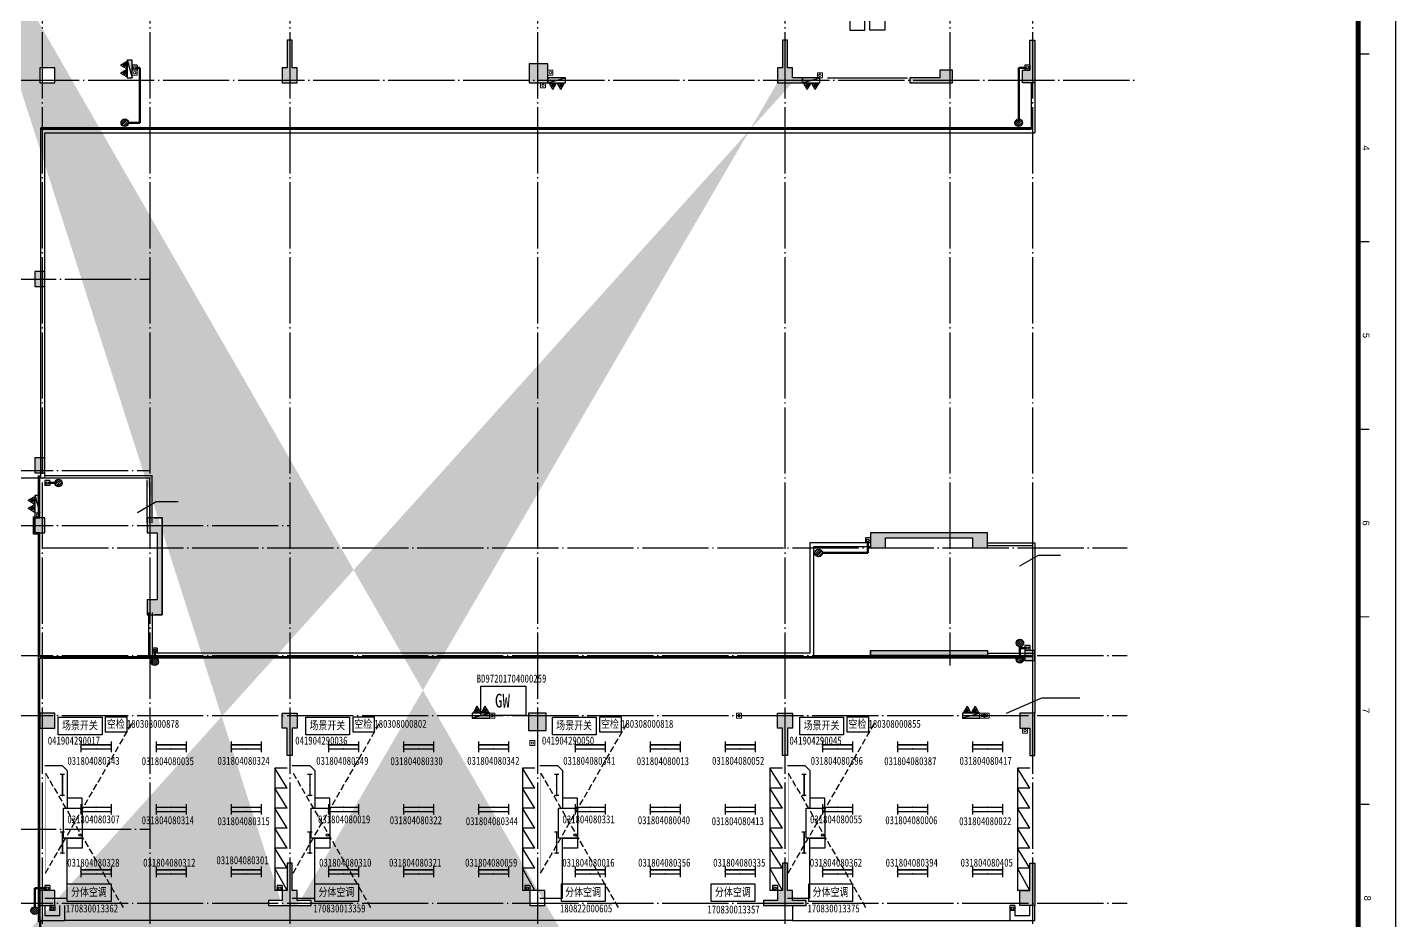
# Model space of a CAD drawing. Header units: millimetres. Extents: x 129492 to 2683129, y 513162 to 1188265.
# Drawn here: x 337891 to 392611, y 577455 to 613169 of the extents above; entities that cross this region are included whole.
import ezdxf
from ezdxf.enums import TextEntityAlignment as Align

# ---------------------------------------------------------------- set-up
doc = ezdxf.new("R2010")
doc.units = ezdxf.units.MM
doc.header["$LTSCALE"] = 1000
for name, pattern in [('3#_t8$0$$0$CCDID0GLB00001', [30, 26.5, -1.5, 0.5, -1.5]), ('3#_t8$0$CONTINOUS', [0]), ('3#_t8$0$DASH', [0.35, 0.25, -0.1]), ('GRID$1$CCDID0GLB00001', [30, 26.5, -1.5, 0.5, -1.5])]:
    doc.linetypes.add(name, pattern=pattern)
for name, color, linetype in [('3#_t8$0$$0$A-DOOR', 2, 'Continuous'), ('3#_t8$0$$0$G-GRID', 1, '3#_t8$0$$0$CCDID0GLB00001'), ('3#_t8$0$A-ELEV-HEVY', 2, 'Continuous'), ('3#_t8$0$A-FURN', 9, 'Continuous'), ('3#_t8$0$A-HRAL', 104, 'Continuous'), ('3#_t8$0$A-MOAT', 252, 'Continuous'), ('3#_t8$0$A-OVER', 23, 'Continuous'), ('3#_t8$0$A-WALL', 4, 'Continuous'), ('3#_t8$0$G-0-XREF', 252, 'Continuous'), ('3#_t8$0$G-ANNO-NOTE', 252, 'Continuous'), ('3#_t8$0$G-ANNO-TEXT', 33, 'Continuous'), ('3#_t8$0$P-COND-SILO', 252, '3#_t8$0$CONTINOUS'), ('3#_t8$0$P-DRAI-MISC', 252, 'Continuous'), ('3#_t8$0$P-WAST-PIPE', 252, '3#_t8$0$CCDI_L_P_F'), ('3#_t8$0$家具', 9, 'Continuous'), ('3#楼柱网$0$G-0-XREF', 2, 'Continuous'), ('3#楼柱网$1$COLS', 6, 'Continuous'), ('3#楼柱网$1$COLS-HATH', 8, 'Continuous'), ('E-EQPM-LIGT', 150, 'Continuous'), ('E-WIRE', 32, 'Continuous'), ('EQUIP-照明', 3, 'Continuous'), ('G-0-XREF', 2, 'Continuous'), ('GRID$1$G-GRID', 252, 'GRID$1$CCDID0GLB00001'), ('卫生间$0$A-DOOR', 2, 'Continuous'), ('卫生间$0$A-FIXT', 252, 'Continuous'), ('卫生间$0$SPACE', 7, 'Continuous'), ('图框A1+0.00$0$G-ANNO-TEXT', 33, 'Continuous'), ('图框A1+0.00$0$G-BORD', 3, 'Continuous')]:
    doc.layers.add(name, color=color, linetype=linetype)
for name, color, linetype, lineweight in [('3#_t8$0$3#消火栓$0$P-HUDR-MISC', 252, 'Continuous', 25), ('3#_t8$0$3#消火栓$0$P-HUDR-SILO', 252, 'Continuous', 20), ('3#_t8$0$P-HUDR-SILO', 252, 'Continuous', 20), ('3#_t8$0$P-WAST', 252, '3#_t8$0$废水', 50)]:
    doc.layers.add(name, color=color, linetype=linetype, lineweight=lineweight)
doc.layers.get('0').off()
doc.layers.get('3#_t8$0$G-0-XREF').off()
doc.layers.get('E-WIRE').off()
doc.styles.add('3#_t8$0$CCDI_T_G01', font='arial.ttf')
doc.styles.add('3#_t8$0$Standard', font='gbenor.shx', dxfattribs={"bigfont": 'gbcbig.shx'})
doc.styles.add('GW', font='', dxfattribs={"width": 0.8, "height": 550})
doc.styles.add('图框A1+0.00$0$CCDI_T_G01', font='arial.ttf')
doc.styles.add('空检', font='', dxfattribs={"width": 0.8, "height": 320})
doc.styles.get('GW').set_extended_font_data('SimSun')
doc.styles.get('空检').set_extended_font_data('SimSun')
doc.linetypes.add('3#_t8$0$CCDI_L_P_F', pattern='A,50,["F",3#_t8$0$CCDI_T_G01,S=2,R=0,X=1.1,Y=-1],-4', length=54)
doc.linetypes.add('3#_t8$0$废水', pattern='A,50,["F",3#_t8$0$Standard,S=2,R=0,X=1.2,Y=-1],-4', length=54)

# ---------------------------------------------------------------- blocks, each defined once
blk = doc.blocks.new('图框A1+0.00')
at = {"layer": '图框A1+0.00$0$G-BORD'}
blk.add_lwpolyline([(0, 594), (841, 594), (841, 0), (0, 0)], close=True, dxfattribs=at)
at = {"layer": '图框A1+0.00$0$G-BORD', "const_width": 1.4}
blk.add_lwpolyline([(33, 584), (831, 584), (831, 10), (33, 10)], close=True, dxfattribs=at)
at = {"layer": '图框A1+0.00$0$G-BORD', "const_width": 0.35}
for points in [[(183, 584), (183, 587)], [(233, 584), (233, 587)], [(283, 584), (283, 587)], [(333, 584), (333, 587)], [(383, 584), (383, 587)]]:
    blk.add_lwpolyline(points, dxfattribs=at)
at = {"layer": '图框A1+0.00$0$G-ANNO-TEXT', "style": '图框A1+0.00$0$CCDI_T_G01'}
for s, p in [('8', (408, 586.5)), ('4', (208, 586.11)), ('5', (258, 586.13)), ('6', (308, 586.1)), ('7', (358, 586.12))]:
    blk.add_text(s, height=1.8, dxfattribs=at).set_placement(p, align=Align.MIDDLE_CENTER)
blk = doc.blocks.new('$EQUIP$00001160')
for p, q in [((-1.2, 0.42), (-1.2, -0.42)), ((-1.2, 0.17), (1.2, 0.17)), ((1.2, 0.42), (1.2, -0.42)), ((-1.2, -0.17), (1.2, -0.17))]:
    blk.add_line(p, q)
at = {"const_width": 0.1}
for points in [[(-1.2, 0.17), (1.2, 0.17)], [(-1.2, -0.17), (1.2, -0.17)]]:
    blk.add_lwpolyline(points, dxfattribs=at)
at = {"layer": 'EQUIP-照明'}
for p in [(-1.2, 0), (0, 0.17), (1.2, 0), (0, -0.17)]:
    blk.add_point(p, dxfattribs=at)
at = {"layer": 'EQUIP-照明', "flags": 9}
blk.add_attdef('A', (0, 0), '', height=0.00002, dxfattribs=at)
blk = doc.blocks.new('A$C56564BCA')
at = {"layer": 'E-EQPM-LIGT', "xscale": 500, "yscale": 500, "zscale": 500}
for p in [(1050, 4050, 450), (4050, 4050, 450), (7050, 4050, 450), (1050, 1550, 450), (4050, 1550, 450), (7050, 1550, 450), (1050, -950, 450), (4050, -950, 450), (7050, -950, 450)]:
    blk.add_blockref('$EQUIP$00001160', p, dxfattribs=at)
blk = doc.blocks.new('$EQUIP$00001159')
for p, q in [((-1.2, 0.25), (-1.2, -0.25)), ((-1.2, 0), (1.2, 0)), ((1.2, 0.25), (1.2, -0.25))]:
    blk.add_line(p, q)
at = {"const_width": 0.14}
blk.add_lwpolyline([(-1.2, 0), (1.2, 0)], dxfattribs=at)
at = {"layer": 'EQUIP-照明'}
for p in [(-1.2, 0), (0, 0), (1.2, 0)]:
    blk.add_point(p, dxfattribs=at)
at = {"layer": 'EQUIP-照明', "flags": 9}
blk.add_attdef('A', (0, 0), '', height=0.00002, dxfattribs=at)
blk = doc.blocks.new('A$C594C3BD1')
at = {"layer": 'E-EQPM-LIGT', "xscale": 350, "yscale": 350, "zscale": 350, "rotation": 270}
for p in [(-794, 2519), (-794, 222)]:
    blk.add_blockref('$EQUIP$00001159', p, dxfattribs=at)
at = {"layer": 'E-WIRE'}
blk.add_blockref('A$C56564BCA', (-500, 0), dxfattribs=at)
blk = doc.blocks.new('3#_t8$0$232Y24Y')
at = {"layer": '3#_t8$0$A-FURN'}
for p, q in [((-2060, 80), (-1560, -820)), ((-2060, 80), (-1560, 80)), ((-1560, -4820), (-1560, 80)), ((-2060, -820), (-1560, -820)), ((-2060, -820), (-1560, -1620)), ((-2060, -1620), (-1560, -1620)), ((-2060, -1620), (-1560, -2420)), ((-2060, -2420), (-1560, -3220)), ((-2060, -2420), (-1560, -2420)), ((-2060, -3220), (-1560, -3220)), ((-2060, -3220), (-1560, -4020)), ((-2060, -4020), (-1560, -4020)), ((-2060, -4020), (-1560, -4820)), ((-2060, -4820), (-1560, -4820))]:
    blk.add_line(p, q, dxfattribs=at)
at = {"layer": '3#_t8$0$家具', "linetype": '3#_t8$0$DASH'}
for p, q in [((7610, -4620), (4463, 830)), ((7610, -620), (4117, -6670))]:
    blk.add_line(p, q, dxfattribs=at)
at = {"layer": '3#_t8$0$家具'}
for points in [[(7640, 380), (6940, 380), (6740, 380), (6740, -2020)], [(7640, -4920), (6940, -4920), (6740, -4720), (6740, -3220)]]:
    blk.add_lwpolyline(points, dxfattribs=at)
at = {"layer": '3#_t8$0$家具', "const_width": 10}
blk.add_lwpolyline([(7610, -620), (7610, -4620)], dxfattribs=at)
at = {"layer": '3#_t8$0$家具'}
for points in [[(6140, -1620), (6740, -1620), (6740, -2020), (6140, -2020)], [(6140, -3220), (6140, -2020), (6890, -2020), (6890, -3220)], [(6140, -3620), (6740, -3620), (6740, -3220), (6140, -3220)]]:
    blk.add_lwpolyline(points, close=True, dxfattribs=at)
blk.add_circle((6236, -2146), 46.6, dxfattribs=at)
blk = doc.blocks.new('卫生间$0$$lvtry$00000000')
for p, q in [((0, 0), (0, -329.6)), ((75.7, -264.7), (-73.5, -264.7))]:
    blk.add_line(p, q)
blk.add_circle((0, -264.7), 16.2)
blk = doc.blocks.new('卫生间')
blk.add_line((4817, 2480), (5417, 2480))
at = {"layer": '卫生间$0$A-DOOR'}
for p, q in [((42717, 44830), (44667, 44830)), ((44667, 44830), (45917, 44830))]:
    blk.add_line(p, q, dxfattribs=at)
at = {"layer": '卫生间$0$A-FIXT'}
for p, q in [((43005, 53030), (43005, 49405)), ((45630, 51205), (45630, 53030)), ((892, 13668), (7217, 13668)), ((1730, 12380), (1730, 8755)), ((4917, 12180), (4917, 8880)), ((5317, 12180), (5317, 9280)), ((5417, 12180), (5417, 9380)), ((3405, 11893), (3405, 5580)), ((7617, 11380), (7617, 9880)), ((5417, 9380, 0), (7617, 9380, 0)), ((4917, 8880, 0), (7617, 8880, 0)), ((5317, 9280, 0), (7617, 9280, 0)), ((1730, 8293), (1730, 5580)), ((7617, 8480), (7617, 5630)), ((1730, 2668), (1730, 5380)), ((3405, 2668), (3405, 5380)), ((4917, 2480), (4917, 5280)), ((4917, 5280), (6817, 5280)), ((5317, 2480), (5317, 4880)), ((5317, 4880), (6817, 4880)), ((5417, 2480), (5417, 4780)), ((5417, 4780), (6817, 4780)), ((7617, 2780), (7617, 4280)), ((877, 340), (877, 2668))]:
    blk.add_line(p, q, dxfattribs=at)
for points in [[(44217, 46730), (44217, 48830), (43617, 48830), (43617, 46730)], [(44417, 46730), (44417, 48830), (45017, 48830), (45017, 46730)]]:
    blk.add_lwpolyline(points, close=True, dxfattribs=at)
for points in [[(1177, 2668), (1177, 640), (7612, 640), (7612, -20)], [(877, 340), (7217, 340), (7217, -20)]]:
    blk.add_lwpolyline(points, dxfattribs=at)
at = {"layer": '卫生间$0$SPACE', "ltscale": 5}
for points in [[(5017, 8160), (6517, 8160), (6517, 8580), (5017, 8580)], [(6617, 8160), (7067, 8160), (7067, 8580), (6617, 8580)], [(5017, 5580), (6517, 5580), (6517, 6000), (5017, 6000)]]:
    blk.add_lwpolyline(points, close=True, dxfattribs=at)
at = {"layer": '卫生间$0$A-FIXT', "xscale": -1}
for p, rotation in [((4847, 11880, 0), 90.00000027649769), ((4847, 11280, 0), 90.00000027649769), ((4847, 10680, 0), 90.00000027649769), ((4847, 10080, 0), 90.00000027649769), ((6117, 8780), 180), ((6717, 8780), 180), ((7317, 8780), 180)]:
    blk.add_blockref('卫生间$0$$lvtry$00000000', p, dxfattribs=dict(at, rotation=rotation))
blk = doc.blocks.new('GRID')
at = {"layer": 'GRID$1$G-GRID', "ltscale": 0.1}
for p, q in [((23400, 76720), (23400, -3284)), ((27700, 76720), (27700, -3284)), ((33300, 76720), (33300, -3284)), ((43200, 76720), (43200, -3284)), ((53100, 76720), (53100, -3284)), ((59700, 76720), (59700, 42400)), ((63000, 76720), (63000, -3284)), ((-1768, 65800), (66783, 65800)), ((-2810, 50200), (27700, 50200)), ((-2810, 49900), (27700, 49900)), ((-2810, 48000), (33300, 48000)), ((23400, 47100), (66783, 47100)), ((-2810, 42800), (66783, 42800)), ((-2810, 40400), (66783, 40400)), ((-2810, 32900), (66783, 32900))]:
    blk.add_line(p, q, dxfattribs=at)
for points in [[(-2693, 57850), (27700, 57850)], [(-2693, 35850), (27700, 35850)]]:
    blk.add_lwpolyline(points, dxfattribs=at)
blk = doc.blocks.new('3#楼柱网')
at = {"layer": '3#楼柱网$1$COLS-HATH'}
h = blk.add_hatch(color=256, dxfattribs=at)
h.paths.add_polyline_path([(-28327982, 42527826), (-28328207, 42527826), (-28328207, 42528476), (-28327557, 42528476), (-28327557, 42527826), (-28327782, 42527826), (-28327782, 42526776), (-28327982, 42526776)])
h.paths.add_polyline_path([(-28294907, 42579476), (-28294157, 42579476), (-28294157, 42580226), (-28294907, 42580226)], flags=16)
h.paths.add_polyline_path([(-28314482, 42588076), (-28313282, 42588076), (-28313282, 42587876), (-28313882, 42587876), (-28313882, 42587476), (-28314282, 42587476), (-28314282, 42586826), (-28314482, 42586826)], flags=17)
h.paths.add_polyline_path([(-28275082, 42556376), (-28274682, 42556376), (-28274682, 42556776), (-28275082, 42556776)], flags=17)
h.paths.add_polyline_path([(-28275082, 42523476), (-28274682, 42523476), (-28274682, 42523876), (-28275082, 42523876)], flags=17)
h.paths.add_polyline_path([(-28314682, 42543026), (-28314282, 42543026), (-28314282, 42543626), (-28314682, 42543626)], flags=17)
h.paths.add_polyline_path([(-28318582, 42542976), (-28317882, 42542976), (-28317882, 42543676), (-28318582, 42543676)], flags=17)
h.paths.add_polyline_path([(-28325382, 42543026), (-28324782, 42543026), (-28324782, 42543626), (-28325382, 42543626)], flags=17)
h.paths.add_polyline_path([(-28325382, 42534626), (-28325382, 42536226), (-28325182, 42536226), (-28325182, 42535226), (-28324782, 42535226), (-28324782, 42534826), (-28323682, 42534826), (-28323682, 42534626)], flags=17)
h.paths.add_polyline_path([(-28318082, 42533926), (-28317682, 42533926), (-28317682, 42534526), (-28318082, 42534526)], flags=17)
h.paths.add_polyline_path([(-28314682, 42533926), (-28314282, 42533926), (-28314282, 42534526), (-28314682, 42534526)], flags=17)
h.paths.add_polyline_path([(-28314682, 42534626), (-28314282, 42534626), (-28314282, 42535226), (-28314682, 42535226)], flags=17)
h.paths.add_polyline_path([(-28318482, 42534626), (-28317882, 42534626), (-28317882, 42535226), (-28318482, 42535226)], flags=17)
h.paths.add_polyline_path([(-28328732, 42520776), (-28327032, 42520776), (-28327032, 42520976), (-28327582, 42520976), (-28327582, 42521376), (-28327782, 42521376), (-28327982, 42521376), (-28327982, 42521376), (-28328182, 42521376), (-28328182, 42520976), (-28328732, 42520976)])
h.paths.add_polyline_path([(-28314682, 42524976), (-28314282, 42524976), (-28314282, 42525576), (-28314682, 42525576)], flags=17)
h.paths.add_polyline_path([(-28285532, 42513676), (-28283832, 42513676), (-28283832, 42513876), (-28284382, 42513876), (-28284382, 42514276), (-28284582, 42514276), (-28284582, 42515376), (-28284782, 42515376), (-28284782, 42514276), (-28284982, 42514276), (-28284982, 42513876), (-28285532, 42513876)], flags=17)
h.paths.add_polyline_path([(-28305332, 42513676), (-28303632, 42513676), (-28303632, 42513876), (-28304182, 42513876), (-28304182, 42514276), (-28304382, 42514276), (-28304382, 42515376), (-28304582, 42515376), (-28304582, 42514276), (-28304782, 42514276), (-28304782, 42513876), (-28305332, 42513876)], flags=17)
h.paths.add_polyline_path([(-28309782, 42528656), (-28309782, 42525576), (-28310182, 42525576), (-28310182, 42524976), (-28309582, 42524976), (-28309582, 42529256), (-28310182, 42529256), (-28310182, 42528656)], flags=17)
h.paths.add_polyline_path([(-28281262, 42528576), (-28281262, 42528576), (-28281262, 42528576), (-28281262, 42527976), (-28280662, 42527976), (-28280662, 42528376), (-28277182, 42528376), (-28277182, 42527976), (-28276582, 42527976), (-28276582, 42528576)], flags=17)
h.paths.add_polyline_path([(-28314682, 42528656), (-28314282, 42528656), (-28314282, 42529256), (-28314682, 42529256)], flags=17)
h.paths.add_polyline_path([(-28318482, 42527876), (-28317882, 42527876), (-28317882, 42528476), (-28318482, 42528476)], flags=17)
h.paths.add_polyline_path([(-28274682, 42521376), (-28275282, 42521376), (-28275282, 42520776), (-28274882, 42520776), (-28274882, 42519676), (-28274682, 42519676), (-28274682, 42520776)], flags=17)
h.paths.add_polyline_path([(-28337882, 42528476), (-28337282, 42528476), (-28337282, 42527876), (-28337682, 42527876), (-28337682, 42526776), (-28337882, 42526776), (-28337882, 42527876)])
h.paths.add_polyline_path([(-28337882, 42520776), (-28337282, 42520776), (-28337282, 42521376), (-28337682, 42521376), (-28337682, 42522476), (-28337882, 42522476), (-28337882, 42521376)])
h.paths.add_polyline_path([(-28318082, 42513676), (-28318082, 42515676), (-28317782, 42515676), (-28317782, 42513676)])
h.paths.add_polyline_path([(-28304782, 42521376), (-28304182, 42521376), (-28304182, 42520776), (-28304382, 42520776), (-28304382, 42519676), (-28304582, 42519676), (-28304582, 42520776), (-28304782, 42520776)], flags=17)
h.paths.add_polyline_path([(-28284982, 42521376), (-28284382, 42521376), (-28284382, 42520776), (-28284582, 42520776), (-28284582, 42519676), (-28284782, 42519676), (-28284782, 42520776), (-28284982, 42520776)], flags=17)
h.paths.add_polyline_path([(-28294932, 42520676), (-28294232, 42520676), (-28294232, 42521376), (-28294932, 42521376)], flags=17)
h.paths.add_polyline_path([(-28314482, 42520776), (-28313882, 42520776), (-28313882, 42521376), (-28314482, 42521376)], flags=17)
h.paths.add_polyline_path([(-28318482, 42520776), (-28317882, 42520776), (-28317882, 42521376), (-28318482, 42521376)], flags=17)
h.paths.add_polyline_path([(-28294882, 42513676), (-28294282, 42513676), (-28294282, 42514276), (-28294882, 42514276)], flags=17)
h.paths.add_polyline_path([(-28314482, 42513676), (-28313882, 42513676), (-28313882, 42514276), (-28314482, 42514276)])
h.paths.add_polyline_path([(-28328732, 42563776), (-28327032, 42563776), (-28327032, 42563576), (-28327582, 42563576), (-28327582, 42563176), (-28327782, 42563176), (-28327982, 42563176), (-28327982, 42563176), (-28328182, 42563176), (-28328182, 42563576), (-28328732, 42563576)])
h.paths.add_polyline_path([(-28278482, 42579476), (-28277982, 42579476), (-28277982, 42579976), (-28278482, 42579976), (-28278482, 42579676), (-28279682, 42579676), (-28279682, 42579476)], flags=17)
h.paths.add_polyline_path([(-28325382, 42549926), (-28325382, 42548326), (-28325182, 42548326), (-28325182, 42549326), (-28324782, 42549326), (-28324782, 42549726), (-28323682, 42549726), (-28323682, 42549926)], flags=17)
h.paths.add_polyline_path([(-28285532, 42546576), (-28283832, 42546576), (-28283832, 42546776), (-28284382, 42546776), (-28284382, 42547176), (-28284582, 42547176), (-28284582, 42548276), (-28284782, 42548276), (-28284782, 42547176), (-28284982, 42547176), (-28284982, 42546776), (-28285532, 42546776)], flags=17)
h.paths.add_polyline_path([(-28309782, 42561476), (-28309782, 42558796), (-28310182, 42558796), (-28310182, 42558196), (-28309582, 42558196), (-28309582, 42562076), (-28310182, 42562076), (-28310182, 42561476)], flags=17)
h.paths.add_polyline_path([(-28281262, 42561476), (-28281262, 42561476), (-28281262, 42561476), (-28281262, 42560876), (-28280662, 42560876), (-28280662, 42561276), (-28277182, 42561276), (-28277182, 42560876), (-28276582, 42560876), (-28276582, 42561476)], flags=17)
h.paths.add_polyline_path([(-28318082, 42563876), (-28317682, 42563876), (-28317682, 42564476), (-28318082, 42564476)], flags=17)
h.paths.add_polyline_path([(-28314682, 42563876), (-28314282, 42563876), (-28314282, 42564476), (-28314682, 42564476)], flags=17)
h.paths.add_polyline_path([(-28322370, 42584799), (-28322052, 42585042), (-28321688, 42584565), (-28322005, 42584322)], flags=17)
h.paths.add_polyline_path([(-28274682, 42554276), (-28275282, 42554276), (-28275282, 42553676), (-28274882, 42553676), (-28274882, 42552576), (-28274682, 42552576), (-28274682, 42553676)], flags=17)
h.paths.add_polyline_path([(-28304782, 42554276), (-28304182, 42554276), (-28304182, 42553676), (-28304382, 42553676), (-28304382, 42552576), (-28304582, 42552576), (-28304582, 42553676), (-28304782, 42553676)], flags=17)
h.paths.add_polyline_path([(-28284982, 42554276), (-28284382, 42554276), (-28284382, 42553676), (-28284582, 42553676), (-28284582, 42552576), (-28284782, 42552576), (-28284782, 42553676), (-28284982, 42553676)], flags=17)
h.paths.add_polyline_path([(-28294932, 42553576), (-28294232, 42553576), (-28294232, 42554276), (-28294932, 42554276)], flags=17)
h.paths.add_polyline_path([(-28314482, 42553676), (-28313882, 42553676), (-28313882, 42554276), (-28314482, 42554276)], flags=17)
h.paths.add_polyline_path([(-28337882, 42556076), (-28337282, 42556076), (-28337282, 42556676), (-28337682, 42556676), (-28337682, 42557776), (-28337882, 42557776), (-28337882, 42556676)])
h.paths.add_polyline_path([(-28327982, 42556726), (-28328207, 42556726), (-28328207, 42556076), (-28327557, 42556076), (-28327557, 42556726), (-28327782, 42556726), (-28327782, 42557776), (-28327982, 42557776)])
h.paths.add_polyline_path([(-28318482, 42556076), (-28317882, 42556076), (-28317882, 42556676), (-28318482, 42556676)], flags=17)
h.paths.add_polyline_path([(-28318482, 42549326), (-28317882, 42549326), (-28317882, 42549926), (-28318482, 42549926)], flags=17)
h.paths.add_polyline_path([(-28274682, 42546576), (-28275282, 42546576), (-28275282, 42547176), (-28274882, 42547176), (-28274882, 42548276), (-28274682, 42548276), (-28274682, 42547176)], flags=17)
h.paths.add_polyline_path([(-28305332, 42546576), (-28303632, 42546576), (-28303632, 42546776), (-28304182, 42546776), (-28304182, 42547176), (-28304382, 42547176), (-28304382, 42548276), (-28304582, 42548276), (-28304582, 42547176), (-28304782, 42547176), (-28304782, 42546776), (-28305332, 42546776)], flags=16)
h.paths.add_polyline_path([(-28294882, 42546576), (-28294282, 42546576), (-28294282, 42547176), (-28294882, 42547176)], flags=17)
h.paths.add_polyline_path([(-28314482, 42546576), (-28313882, 42546576), (-28313882, 42547176), (-28314482, 42547176)], flags=17)
h.paths.add_polyline_path([(-28314682, 42571326), (-28314282, 42571326), (-28314282, 42571926), (-28314682, 42571926)], flags=17)
h.paths.add_polyline_path([(-28314682, 42561476), (-28314282, 42561476), (-28314282, 42562076), (-28314682, 42562076)], flags=17)
h.paths.add_polyline_path([(-28304782, 42579476), (-28304182, 42579476), (-28304182, 42580076), (-28304382, 42580076), (-28304382, 42581176), (-28304582, 42581176), (-28304582, 42580076), (-28304782, 42580076)], flags=17)
h.paths.add_polyline_path([(-28284382, 42579676), (-28284382, 42580076), (-28284582, 42580076), (-28284582, 42581176), (-28284782, 42581176), (-28284782, 42580076), (-28284982, 42580076), (-28284982, 42579476), (-28283982, 42579476), (-28283982, 42579676)], flags=17)
h.paths.add_polyline_path([(-28314482, 42579476), (-28313882, 42579476), (-28313882, 42580076), (-28314482, 42580076)], flags=17)
h.paths.add_polyline_path([(-28318082, 42571326), (-28317682, 42571326), (-28317682, 42571926), (-28318082, 42571926)], flags=17)
h.paths.add_polyline_path([(-28337882, 42563776), (-28337282, 42563776), (-28337282, 42563176), (-28337682, 42563176), (-28337682, 42562076), (-28337882, 42562076), (-28337882, 42563176)])
h.paths.add_polyline_path([(-28318482, 42563176), (-28317882, 42563176), (-28317882, 42563776), (-28318482, 42563776)], flags=17)
h.paths.add_polyline_path([(-28304782, 42588076), (-28304182, 42588076), (-28304182, 42587476), (-28304382, 42587476), (-28304382, 42586376), (-28304582, 42586376), (-28304582, 42587476), (-28304782, 42587476)], flags=17)
h.paths.add_polyline_path([(-28284982, 42588076), (-28284382, 42588076), (-28284382, 42587476), (-28284582, 42587476), (-28284582, 42586376), (-28284782, 42586376), (-28284782, 42587476), (-28284982, 42587476)], flags=17)
h.paths.add_polyline_path([(-28294882, 42587476), (-28294282, 42587476), (-28294282, 42588076), (-28294882, 42588076)], flags=17)
h.paths.add_polyline_path([(-28274882, 42579976), (-28274882, 42581176), (-28274682, 42581176), (-28274682, 42579476), (-28275182, 42579476), (-28275182, 42579976)], flags=17)
edge = h.paths.add_edge_path(flags=17)
edge.add_line((-28281262, 42523676), (-28276582, 42523676))
edge.add_line((-28276582, 42523676), (-28276582, 42523876))
edge.add_line((-28276582, 42523876), (-28276982, 42523876))
edge.add_line((-28276982, 42523876), (-28280862, 42523876))
edge.add_line((-28280862, 42523876), (-28281262, 42523876))
edge.add_line((-28281262, 42523876), (-28281262, 42523676))
edge.add_line((-28281262, 42523676), (-28280862, 42523676))
h.paths.add_polyline_path([(-28281262, 42556776), (-28280862, 42556776), (-28276982, 42556776), (-28276582, 42556776), (-28276582, 42556576), (-28281262, 42556576)], flags=17)
h.paths.add_polyline_path([(-28278182, 42586776), (-28278382, 42586776), (-28278382, 42586376), (-28277982, 42586376), (-28277982, 42587676), (-28277982, 42588076), (-28278382, 42588076), (-28278382, 42587676), (-28278182, 42587676)], flags=17)
edge = h.paths.add_edge_path(flags=17)
edge.add_line((-28274682, 42586776), (-28274682, 42585076))
edge.add_line((-28274682, 42585076), (-28274882, 42585076))
edge.add_line((-28274882, 42585076), (-28274882, 42586376))
edge.add_line((-28274882, 42586376), (-28275082, 42586376))
edge.add_line((-28275082, 42586376), (-28275082, 42586776))
edge.add_line((-28275082, 42586776), (-28274682, 42586776))
edge.add_line((-28274682, 42586776), (-28274682, 42586376))
edge = h.paths.add_edge_path(flags=17)
edge.add_line((-28318082, 42580076), (-28318082, 42579476))
edge.add_line((-28318082, 42579476), (-28317682, 42579476))
edge.add_line((-28317682, 42579476), (-28317682, 42580076))
edge.add_line((-28317682, 42580076), (-28317882, 42580076))
edge.add_line((-28317882, 42580076), (-28317882, 42581176))
edge.add_line((-28317882, 42581176), (-28318082, 42581176))
edge.add_line((-28318082, 42581176), (-28318082, 42579476))
h.paths.add_polyline_path([(-28318082, 42579476), (-28317682, 42579476), (-28317682, 42580076), (-28317882, 42580076), (-28317882, 42581176), (-28318082, 42581176)], flags=16)
edge = h.paths.add_edge_path()
edge.add_line((-28324782, 42534626), (-28324782, 42534626))
edge.add_line((-28324782, 42534626), (-28325382, 42534626))
edge.add_line((-28325382, 42534626), (-28325382, 42535226))
edge.add_line((-28281262, 42523876), (-28281262, 42523676))
edge.add_line((-28274782, 42513676), (-28275682, 42513676))
edge.add_line((-28275682, 42513676), (-28275682, 42513876))
edge.add_line((-28275682, 42513876), (-28275282, 42513876))
edge.add_line((-28275282, 42513876), (-28275282, 42514276))
edge.add_line((-28275282, 42514276), (-28274882, 42514276))
edge.add_line((-28274882, 42514276), (-28274882, 42515376))
edge.add_line((-28274882, 42515376), (-28274682, 42515376))
edge.add_line((-28274682, 42515376), (-28274682, 42514276))
edge.add_line((-28274682, 42514276), (-28274682, 42513676))
edge.add_line((-28274682, 42513676), (-28275282, 42513676))
edge.add_line((-28318082, 42588076), (-28317718, 42587599))
edge.add_line((-28317718, 42587599), (-28318036, 42587356))
edge.add_line((-28318036, 42587356), (-28318400, 42587833))
edge.add_line((-28318400, 42587833), (-28318082, 42588076))
edge.add_line((-28304782, 42546576), (-28304182, 42546576))
edge.add_line((-28284982, 42579476), (-28284382, 42579476))
at = {"layer": '3#楼柱网$1$COLS'}
for points in [[(-28304782, 42579476), (-28304182, 42579476), (-28304182, 42580076), (-28304382, 42580076), (-28304382, 42581176), (-28304582, 42581176), (-28304582, 42580076), (-28304782, 42580076), (-28304782, 42579476)], [(-28284382, 42579676), (-28284382, 42580076), (-28284582, 42580076), (-28284582, 42581176), (-28284782, 42581176), (-28284782, 42580076), (-28284982, 42580076), (-28284982, 42579476), (-28283982, 42579476), (-28283982, 42579676), (-28284382, 42579676)], [(-28274882, 42579976), (-28274882, 42581176), (-28274682, 42581176), (-28274682, 42579476), (-28275182, 42579476), (-28275182, 42579976), (-28274882, 42579976)], [(-28278482, 42579476), (-28277982, 42579476), (-28277982, 42579976), (-28278482, 42579976), (-28278482, 42579676), (-28279682, 42579676), (-28279682, 42579476), (-28278482, 42579476)], [(-28284982, 42579476), (-28284382, 42579476)], [(-28309782, 42561476), (-28309782, 42558796), (-28310182, 42558796), (-28310182, 42558196), (-28309582, 42558196), (-28309582, 42562076), (-28309582, 42562076), (-28310182, 42562076), (-28310182, 42561476), (-28309782, 42561476)], [(-28281262, 42561476), (-28281262, 42561476), (-28281262, 42561476), (-28281262, 42560876), (-28280662, 42560876), (-28280662, 42561276), (-28277182, 42561276), (-28277182, 42560876), (-28276582, 42560876), (-28276582, 42561476), (-28281262, 42561476)], [(-28281262, 42556576), (-28281262, 42556776), (-28280862, 42556776), (-28280862, 42556776), (-28276982, 42556776), (-28276982, 42556776), (-28276582, 42556776), (-28276582, 42556576), (-28281262, 42556576)], [(-28281262, 42556776), (-28281262, 42556576)], [(-28304782, 42554276), (-28304182, 42554276), (-28304182, 42553676), (-28304382, 42553676), (-28304382, 42552576), (-28304582, 42552576), (-28304582, 42553676), (-28304782, 42553676), (-28304782, 42554276)], [(-28284982, 42554276), (-28284382, 42554276), (-28284382, 42553676), (-28284582, 42553676), (-28284582, 42552576), (-28284782, 42552576), (-28284782, 42553676), (-28284982, 42553676), (-28284982, 42554276)], [(-28274682, 42554276), (-28275282, 42554276), (-28275282, 42553676), (-28274882, 42553676), (-28274882, 42552576), (-28274682, 42552576), (-28274682, 42553676), (-28274682, 42553676), (-28274682, 42554276)], [(-28305332, 42546576), (-28303632, 42546576), (-28303632, 42546776), (-28304182, 42546776), (-28304182, 42547176), (-28304382, 42547176), (-28304382, 42548276), (-28304582, 42548276), (-28304582, 42547176), (-28304782, 42547176), (-28304782, 42546776), (-28305332, 42546776), (-28305332, 42546576)], [(-28285532, 42546576), (-28283832, 42546576), (-28283832, 42546776), (-28284382, 42546776), (-28284382, 42547176), (-28284582, 42547176), (-28284582, 42548276), (-28284782, 42548276), (-28284782, 42547176), (-28284982, 42547176), (-28284982, 42546776), (-28285532, 42546776), (-28285532, 42546576)], [(-28274682, 42546576), (-28275282, 42546576), (-28275282, 42547176), (-28274882, 42547176), (-28274882, 42548276), (-28274682, 42548276), (-28274682, 42547176), (-28274682, 42547176), (-28274682, 42546576)], [(-28304782, 42546576), (-28304182, 42546576)]]:
    blk.add_lwpolyline(points, dxfattribs=at)
for points in [[(-28294907, 42579476), (-28294157, 42579476), (-28294157, 42580226), (-28294907, 42580226)], [(-28314482, 42579476), (-28313882, 42579476), (-28313882, 42580076), (-28314482, 42580076)], [(-28314682, 42571326), (-28314282, 42571326), (-28314282, 42571926), (-28314682, 42571926)], [(-28314682, 42563876), (-28314282, 42563876), (-28314282, 42564476), (-28314682, 42564476)], [(-28314682, 42561476), (-28314282, 42561476), (-28314282, 42562076), (-28314682, 42562076)], [(-28275082, 42556376), (-28274682, 42556376), (-28274682, 42556776), (-28275082, 42556776)], [(-28314482, 42553676), (-28313882, 42553676), (-28313882, 42554276), (-28314482, 42554276)], [(-28294932, 42553576), (-28294232, 42553576), (-28294232, 42554276), (-28294932, 42554276)], [(-28314482, 42546576), (-28313882, 42546576), (-28313882, 42547176), (-28314482, 42547176)], [(-28294882, 42546576), (-28294282, 42546576), (-28294282, 42547176), (-28294882, 42547176)]]:
    blk.add_lwpolyline(points, close=True, dxfattribs=at)
at = {"layer": '3#楼柱网$0$G-0-XREF'}
blk.add_blockref('GRID', (-28337782, 42513776), dxfattribs=at)
blk = doc.blocks.new('3#_t8$0$gfdgdgre')
at = {"layer": '3#_t8$0$A-MOAT', "ltscale": 5}
for p, q in [((-39650, 54050), (-39650, 54100)), ((-35550, 54100), (-39650, 54100)), ((-50, 54050), (-39650, 54050)), ((-19550, 54100), (-35550, 54100)), ((-50, 54100), (-19550, 54100)), ((-19700, 32900), (-39700, 32900)), ((-300, 32900), (-19800, 32900))]:
    blk.add_line(p, q, dxfattribs=at)
for points in [[(-39750, 22600), (-39750, 37850), (-39950, 37850), (-39950, 38550), (-39750, 38550), (-39750, 40200)], [(0, 32950), (-39700, 32950), (-39700, 37900), (-39900, 37900), (-39900, 38500), (-39700, 38500), (-39700, 40200)], [(-39900, 11050), (-39900, 11650), (-39650, 11650), (-39650, 19450), (-39900, 19450), (-39900, 20050), (-39650, 20050), (-39650, 22400), (-39700, 22400), (-39700, 32900), (-35200, 32900)], [(-39950, 11050), (-39950, 11700), (-39700, 11700), (-39700, 19400), (-39950, 19400), (-39950, 20100), (-39700, 20100), (-39700, 22350), (-39750, 22350), (-39750, 22600)]]:
    blk.add_lwpolyline(points, dxfattribs=at)
blk = doc.blocks.new('3#_t8$0$3#消火栓$0$A$C7A4A6D2E')
at = {"ltscale": 0.1}
for p, q in [((200, 200), (0, 200)), ((0, 200), (0, 0)), ((200, 0), (0, 0)), ((200, 200), (200, 0))]:
    blk.add_line(p, q, dxfattribs=at)
blk.add_circle((100, 100), 50, dxfattribs=at)
blk = doc.blocks.new('3#_t8$0$3#消火栓$0$A$C5D304408')
at = {"layer": '3#_t8$0$3#消火栓$0$P-HUDR-MISC'}
h = blk.add_hatch(dxfattribs=at)
h.set_pattern_fill('JIS_WOOD', color=256, scale=20, angle=90, style=0)
h.set_pattern_definition([(135, (24339.631, 24727.014), (10, 10), [])])
h.paths.add_polyline_path([(24881, 25139), (24881, 25230), (24790, 25230), (24790, 25139)])
h = blk.add_hatch(dxfattribs=at)
h.set_pattern_fill('JIS_WOOD', color=256, scale=20, angle=90, style=0)
h.set_pattern_definition([(135, (24660.631, 24727.014), (10, 10), [])])
h.paths.add_polyline_path([(25202, 25139), (25202, 25230), (25111, 25230), (25111, 25139)])
blk.add_hatch(color=256, dxfattribs=at).paths.add_polyline_path([(25350, 24880), (25350, 25080), (25350, 25080), (24650, 24880)])
for p, q in [((24835, 25349), (24696, 25108)), ((24790, 25139), (24790, 25230)), ((24881, 25230), (24790, 25230)), ((24835, 25349), (24974, 25108)), ((24881, 25139), (24881, 25230)), ((25156, 25349), (25017, 25108)), ((25111, 25139), (25111, 25230)), ((25202, 25230), (25111, 25230)), ((25156, 25349), (25295, 25108)), ((25202, 25139), (25202, 25230)), ((25350, 25080), (24650, 24880)), ((24974, 25108), (24696, 25108)), ((24881, 25139), (24790, 25139)), ((25295, 25108), (25017, 25108)), ((25202, 25139), (25111, 25139))]:
    blk.add_line(p, q, dxfattribs=at)
blk.add_lwpolyline([(25350, 25080), (24650, 25080), (24650, 24880), (25350, 24880)], close=True, dxfattribs=at)
blk = doc.blocks.new('3#_t8$0$A$C01BF6661')
at = {"layer": '3#_t8$0$P-DRAI-MISC', "ltscale": 5}
h = blk.add_hatch(dxfattribs=at)
h.set_pattern_fill('ANSI31', color=256, scale=450, angle=180, style=0)
h.set_pattern_definition([(225, (36225, 89338.503), (39.774756, -39.774756), [])])
h.paths.add_polyline_path([(-150, 0, 1), (150, 0, 1)])
blk.add_circle((0, 0), 150, dxfattribs=at)
blk = doc.blocks.new('3#_t8$0$A$C7A4A6D2E')
at = {"ltscale": 0.1}
for p, q in [((200, 200), (0, 200)), ((0, 200), (0, 0)), ((200, 0), (0, 0)), ((200, 200), (200, 0))]:
    blk.add_line(p, q, dxfattribs=at)
blk.add_circle((100, 100), 50, dxfattribs=at)
blk = doc.blocks.new('3#_t8$0$A$C011D5BA5')
at = {"linetype": '3#_t8$0$DASH'}
blk.add_line((-765, -267), (0, 0), dxfattribs=at)
blk.add_lwpolyline([(-765, -267), (0, -267), (0, 0), (-765, 0)], close=True, dxfattribs=at)
blk = doc.blocks.new('3#_t8$0$KTXT')
for points in [[(339386, 545380), (339633, 545744), (340103, 545744)], [(348286, 545380), (348040, 545775), (347570, 545775)]]:
    blk.add_lwpolyline(points)
for points in [[(339336, 545130), (339436, 545130), (339436, 545380), (339336, 545380)], [(348236, 545130), (348336, 545130), (348336, 545380), (348236, 545380)]]:
    blk.add_lwpolyline(points, close=True)
at = {"ltscale": 5}
for p in [(340577, 544984), (347978, 544984)]:
    blk.add_blockref('3#_t8$0$A$C011D5BA5', p, dxfattribs=at)
blk = doc.blocks.new('3#_t8$0$13')
for points in [[(0, 0), (100, 0), (100, 250), (0, 250)], [(8450, 0), (8550, 0), (8550, 250), (8450, 250)]]:
    blk.add_lwpolyline(points, close=True)
for points in [[(50, 250), (297, 520), (766, 520)], [(8500, 250), (8253, 520), (7784, 520)]]:
    blk.add_lwpolyline(points)
at = {"ltscale": 5}
for p in [(791, -146), (8192, -146)]:
    blk.add_blockref('3#_t8$0$A$C011D5BA5', p, dxfattribs=at)
blk = doc.blocks.new('3#_t8$0$12')
for points in [[(-8550, 0), (-8450, 0), (-8450, 250), (-8550, 250)], [(-100, 0), (0, 0), (0, 250), (-100, 250)]]:
    blk.add_lwpolyline(points, close=True)
for points in [[(-8500, 250), (-8253, 520), (-7784, 520)], [(-50, 250), (-297, 520), (-766, 520)]]:
    blk.add_lwpolyline(points)
at = {"ltscale": 5}
for p in [(-7309, -146), (-408, -146)]:
    blk.add_blockref('3#_t8$0$A$C011D5BA5', p, dxfattribs=at)
blk = doc.blocks.new('3#_t8$0$ktw1')
for name, p in [('3#_t8$0$13', (24300, -41425)), ('3#_t8$0$KTXT', (-305586, -586557)), ('3#_t8$0$KTXT', (-295686, -586557)), ('3#_t8$0$12', (62100, -41425))]:
    blk.add_blockref(name, p)

msp = doc.modelspace()

# ---------------------------------------------------------------- linework, layer by layer
at = {"layer": '3#_t8$0$$0$A-DOOR'}
for p, q in [((369886, 611155), (371836, 611155)), ((371836, 611155), (373086, 611155))]:
    msp.add_line(p, q, dxfattribs=at)
at = {"layer": '3#_t8$0$$0$G-GRID', "ltscale": 0.1}
for p, q in [((338486, 621975), (338486, 541971)), ((313318, 611055), (382269, 611055)), ((312276, 595455), (342786, 595455)), ((312276, 595155), (342786, 595155)), ((312276, 593255), (348386, 593255))]:
    msp.add_line(p, q, dxfattribs=at)
at = {"layer": '3#_t8$0$A-ELEV-HEVY'}
for points in [[(338386, 578055), (338386, 577455), (339386, 577455), (339386, 578055)], [(377186, 578055), (377186, 577455), (378186, 577455), (378186, 578053)]]:
    msp.add_lwpolyline(points, dxfattribs=at)
at = {"layer": '3#_t8$0$A-HRAL', "ltscale": 5}
for p, q in [((378036, 610955), (378036, 609105)), ((378186, 610955), (378186, 608955)), ((338436, 595155), (338436, 609105)), ((338436, 609105), (378036, 609105)), ((338586, 595155), (338586, 608955)), ((338586, 608955), (378186, 608955)), ((338586, 595255), (342886, 595255)), ((338586, 595155), (342786, 595155)), ((342686, 593355), (342686, 595055)), ((342786, 593355), (342786, 595155)), ((342886, 593355), (342886, 595255)), ((371606, 592555), (369186, 592555)), ((369186, 592555), (369186, 588155)), ((371606, 592405), (369336, 592405)), ((369336, 592405), (369336, 588005)), ((342736, 589775), (342736, 588005)), ((342886, 589775), (342886, 587755)), ((369336, 588005), (342736, 588005)), ((369186, 588155), (342886, 588155))]:
    msp.add_line(p, q, dxfattribs=at)
for points in [[(376286, 592555), (378086, 592555), (378186, 592555), (378186, 588155)], [(376286, 592455), (378086, 592455), (378086, 588155)], [(376286, 588155), (378186, 588155), (378186, 585755)], [(376286, 588055), (378086, 588055), (378086, 585755)]]:
    msp.add_lwpolyline(points, dxfattribs=at)
at = {"layer": '3#_t8$0$A-OVER'}
for points in [[(368486, 578055), (368486, 577455), (377186, 577455)], [(368486, 577455), (339386, 577455)]]:
    msp.add_lwpolyline(points, dxfattribs=at)
at = {"layer": '3#_t8$0$A-WALL', "ltscale": 5}
msp.add_lwpolyline([(342986, 593555), (343286, 593555), (343286, 589675), (342986, 589675)], dxfattribs=at)
at = {"layer": '3#_t8$0$A-WALL'}
for points in [[(338386, 578055), (338386, 577455), (339386, 577455), (339386, 578055)], [(338586, 578055), (338586, 577655), (339186, 577655), (339186, 578055)], [(377186, 578055), (377186, 577455), (378186, 577455), (378186, 578053)], [(377386, 578055), (377386, 577655), (377986, 577655), (377986, 578053)]]:
    msp.add_lwpolyline(points, dxfattribs=at)
at = {"layer": '3#_t8$0$G-ANNO-NOTE'}
for points in [[(342295, 593768), (343037, 594206), (343917, 594206)], [(377588, 591635), (378331, 592073), (379211, 592073)], [(377049, 585755), (378457, 586365), (379984, 586365)]]:
    msp.add_lwpolyline(points, dxfattribs=at)
at = {"layer": '3#_t8$0$G-ANNO-TEXT', "color": 0}
msp.add_lwpolyline([(356021, 586826), (357831, 586826), (357831, 585661), (356021, 585661)], close=True, dxfattribs=at)
for points, elevation in [([(339126, 585588), (340876, 585588), (340876, 584885), (339126, 584885)], 1350), ([(341019, 585598), (341872, 585598), (341872, 584984), (341019, 584984)], 450), ([(349021, 585588), (350772, 585588), (350772, 584885), (349021, 584885)], 1350), ([(350914, 585598), (351767, 585598), (351767, 584984), (350914, 584984)], 450), ([(358887, 585588), (360638, 585588), (360638, 584885), (358887, 584885)], 1350), ([(360780, 585598), (361634, 585598), (361634, 584984), (360780, 584984)], 450), ([(368785, 585588), (370536, 585588), (370536, 584885), (368785, 584885)], 1350), ([(370678, 585598), (371531, 585598), (371531, 584984), (370678, 584984)], 450), ([(339486, 578927), (341237, 578927), (341237, 578223), (339486, 578223)], 900), ([(349381, 578927), (351132, 578927), (351132, 578223), (349381, 578223)], 900), ([(359247, 578927), (360998, 578927), (360998, 578223), (359247, 578223)], 900), ([(365238, 578927), (366989, 578927), (366989, 578223), (365238, 578223)], 900), ([(369145, 578927), (370896, 578927), (370896, 578223), (369145, 578223)], 900)]:
    msp.add_lwpolyline(points, close=True, dxfattribs=dict(at, elevation=elevation))
at = {"layer": '3#_t8$0$P-WAST'}
for p, q in [((342236, 611555), (342386, 611555)), ((342386, 611555), (342386, 609356)), ((377536, 611555), (377536, 609506)), ((377836, 611555), (377536, 611555)), ((341936, 609356), (342386, 609356)), ((338736, 594955), (338986, 594955)), ((369686, 592155), (371506, 592155)), ((371506, 592155), (371506, 592605)), ((342986, 588255), (342986, 587955)), ((377586, 588055), (377586, 588405)), ((377836, 588350), (377586, 588350)), ((338636, 578755), (338186, 578755)), ((338186, 578005), (338186, 578755))]:
    msp.add_line(p, q, dxfattribs=at)

# ---------------------------------------------------------------- block references
msp.add_blockref('3#_t8$0$ktw1', (315086, 619455))
at = {"rotation": 179.999999970872}
for p in [(346226, 578735), (356126, 578735), (366026, 578735), (375926, 578735)]:
    msp.add_blockref('3#_t8$0$232Y24Y', p, dxfattribs=at)
at = {"layer": '3#_t8$0$3#消火栓$0$P-HUDR-MISC', "lineweight": 25, "ltscale": 0.1}
for p, rotation in [((366966, 586505), 90), ((384061, 636035), 180), ((394236, 636035), 180), ((363266, 569105), 90)]:
    msp.add_blockref('3#_t8$0$3#消火栓$0$A$C5D304408', p, dxfattribs=dict(at, rotation=rotation))
for p in [(331036, 560675), (350636, 560675)]:
    msp.add_blockref('3#_t8$0$3#消火栓$0$A$C5D304408', p, dxfattribs=at)
at = {"layer": '3#_t8$0$3#消火栓$0$P-HUDR-SILO', "ltscale": 0.1, "rotation": 270}
for p in [(342086, 611455), (358711, 611455), (369486, 611355), (358411, 610955), (356386, 585755), (366253, 585755), (375986, 585755), (376150, 585755), (377686, 585155), (357986, 584655)]:
    msp.add_blockref('3#_t8$0$3#消火栓$0$A$C7A4A6D2E', p, dxfattribs=at)
at = {"layer": '3#_t8$0$3#消火栓$0$P-HUDR-SILO', "ltscale": 0.1}
msp.add_blockref('3#_t8$0$3#消火栓$0$A$C7A4A6D2E', (338186, 593555), dxfattribs=at)
at = {"layer": '3#_t8$0$G-0-XREF', "ltscale": 5}
for name, p in [('3#楼柱网', (28652868, -41968520)), ('卫生间', (327169, 566325))]:
    msp.add_blockref(name, p, dxfattribs=at)
at = {"layer": '3#_t8$0$G-0-XREF'}
msp.add_blockref('3#_t8$0$gfdgdgre', (378086, 555055), dxfattribs=at)
at = {"layer": '3#_t8$0$P-COND-SILO', "ltscale": 0.1}
for p in [(347886, 578655), (357786, 578655), (367686, 578655), (338786, 577855), (377186, 577855)]:
    msp.add_blockref('3#_t8$0$A$C7A4A6D2E', p, dxfattribs=at)
at = {"layer": '3#_t8$0$P-DRAI-MISC', "ltscale": 0.1}
for p in [(341786, 609356), (377536, 609356), (339136, 594955), (377585, 588555), (342986, 587805), (377586, 587905), (338186, 577855)]:
    msp.add_blockref('3#_t8$0$A$C01BF6661', p, dxfattribs=at)
at = {"layer": '3#_t8$0$P-HUDR-SILO', "ltscale": 0.1}
msp.add_blockref('3#_t8$0$A$C01BF6661', (369536, 592155), dxfattribs=at)
at = {"layer": '3#_t8$0$P-WAST-PIPE'}
for p in [(342086, 611455), (377786, 611455), (338586, 594855), (371406, 592555), (342886, 588155), (377786, 588255), (338586, 578655)]:
    msp.add_blockref('3#_t8$0$A$C7A4A6D2E', p, dxfattribs=at)
at = {"layer": 'E-WIRE'}
for p in [(340086, 580355), (349981, 580355), (359848, 580355), (369745, 580355)]:
    msp.add_blockref('A$C594C3BD1', p, dxfattribs=at)
at = {"layer": 'G-0-XREF', "xscale": 150, "yscale": 150, "zscale": 150, "rotation": 270}
msp.add_blockref('图框A1+0.00', (303511, 639551), dxfattribs=at)

# ---------------------------------------------------------------- texts
at = {"layer": '3#_t8$0$G-ANNO-TEXT', "color": 0, "width": 0.8}
for s, height, style, p in [('BD97201704000259', 320, '空检', (355861, 586973, 450)), ('GW', 550, 'GW', (356592, 585976)), ('空检', 320, '空检', (341069, 585159, 450)), ('空检', 320, '空检', (350964, 585159, 450)), ('空检', 320, '空检', (360831, 585159, 450)), ('空检', 320, '空检', (370728, 585159, 450)), ('场景开关', 320, '空检', (339276, 585102, 1350)), ('180308000878', 320, '空检', (341872, 585166, 450)), ('场景开关', 320, '空检', (349171, 585102, 1350)), ('180308000802', 320, '空检', (351767, 585166, 450)), ('场景开关', 320, '空检', (359038, 585102, 1350)), ('180308000818', 320, '空检', (361634, 585166, 450)), ('场景开关', 320, '空检', (368935, 585102, 1350)), ('180308000855', 320, '空检', (371531, 585166, 450)), ('041904290017', 320, '空检', (338708, 584494, 450)), ('041904290036', 320, '空检', (348604, 584494, 450)), ('041904290050', 320, '空检', (358470, 584494, 450)), ('041904290045', 320, '空检', (368368, 584494, 450)), ('031804080343', 320, '空检', (339492, 583686)), ('031804080035', 320, '空检', (342464, 583673)), ('031804080324', 320, '空检', (345494, 583686)), ('031804080349', 320, '空检', (349444, 583686)), ('031804080330', 320, '空检', (352413, 583673)), ('031804080342', 320, '空检', (355483, 583686)), ('031804080341', 320, '空检', (359321, 583686)), ('031804080013', 320, '空检', (362261, 583673)), ('031804080052', 320, '空检', (365273, 583686)), ('031804080396', 320, '空检', (369219, 583686)), ('031804080387', 320, '空检', (372159, 583673)), ('031804080417', 320, '空检', (375171, 583686)), ('031804080307', 320, '空检', (339492, 581346)), ('031804080314', 320, '空检', (342464, 581311)), ('031804080315', 320, '空检', (345494, 581273)), ('031804080019', 320, '空检', (349516, 581346)), ('031804080322', 320, '空检', (352384, 581311)), ('031804080344', 320, '空检', (355425, 581273)), ('031804080331', 320, '空检', (359292, 581346)), ('031804080040', 320, '空检', (362304, 581311)), ('031804080413', 320, '空检', (365259, 581273)), ('031804080055', 320, '空检', (369190, 581346)), ('031804080006', 320, '空检', (372202, 581311)), ('031804080022', 320, '空检', (375156, 581273)), ('031804080328', 320, '空检', (339486, 579614)), ('031804080312', 320, '空检', (342522, 579614, 450)), ('031804080301', 320, '空检', (345451, 579712)), ('031804080310', 320, '空检', (349560, 579614)), ('031804080321', 320, '空检', (352355, 579614, 450)), ('031804080059', 320, '空检', (355396, 579614, 450)), ('031804080016', 320, '空检', (359286, 579614)), ('031804080356', 320, '空检', (362319, 579614, 450)), ('031804080335', 320, '空检', (365317, 579614, 450)), ('031804080362', 320, '空检', (369184, 579614)), ('031804080394', 320, '空检', (372216, 579614, 450)), ('031804080405', 320, '空检', (375214, 579614, 450)), ('分体空调', 320, '空检', (339636, 578440, 900)), ('分体空调', 320, '空检', (349531, 578440, 900)), ('分体空调', 320, '空检', (359398, 578440, 900)), ('分体空调', 320, '空检', (365388, 578440, 900)), ('分体空调', 320, '空检', (369295, 578440, 900)), ('170830013362', 320, '空检', (339430, 577785, 450)), ('170830013359', 320, '空检', (349325, 577785, 450)), ('180822000605', 320, '空检', (359192, 577785, 450)), ('170830013357', 320, '空检', (365089, 577742, 450)), ('170830013375', 320, '空检', (369089, 577785, 450))]:
    msp.add_text(s, height=height, dxfattribs=dict(at, style=style)).set_placement(p)

doc.saveas('drawing.dxf')
